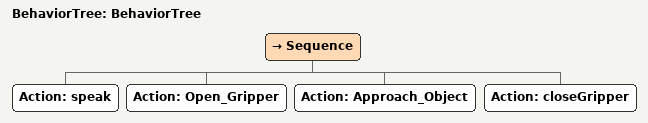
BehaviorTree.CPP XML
<?xml version="1.0"?>
<root main_tree_to_execute="BehaviorTree">
    <BehaviorTree ID="BehaviorTree">
        <Sequence>
            <Action ID="speak"/>
            <Action ID="Open_Gripper"/>
            <Action ID="Approach_Object"/>
            <Action ID="closeGripper"/>
        </Sequence>
    </BehaviorTree>
</root>
